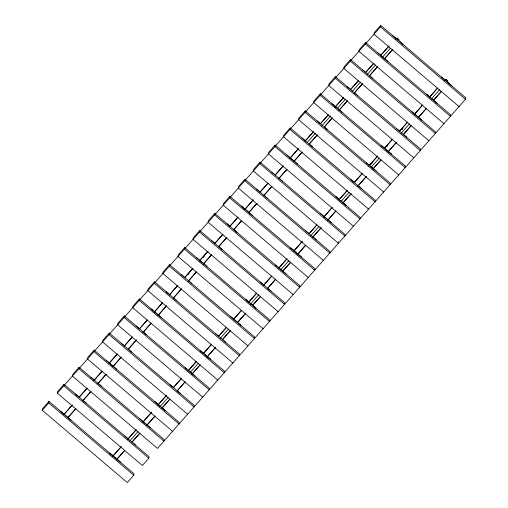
<?xml version="1.0" encoding="UTF-8"?>
<svg xmlns="http://www.w3.org/2000/svg" width="508" height="508" viewBox="0 0 508 508"><rect width="100%" height="100%" fill="white"/><g stroke="black" fill="none" stroke-linecap="round" stroke-linejoin="round"><path stroke-width="0.76" d="M447.034 81.49C446.843 80.404 448.297 81.655 447.865 81.223M42.272 410.261L42.494 408.75L48.958 401.428L133.998 473.767L133.775 475.272L127.311 482.6L42.272 410.261L48.73 402.933L48.958 401.428M57.347 393.167L57.575 391.662L64.033 384.334L149.079 456.679L148.857 458.184L142.392 465.506L57.347 393.167L380.46 26.905L380.689 25.4L465.728 97.739L465.506 99.251L157.474 448.418L72.428 376.072L72.65 374.567L79.115 367.24L164.16 439.585L163.932 441.09L78.886 368.751L79.115 367.24M64.033 384.334L63.811 385.839L148.857 458.184M67.926 417.563L60.731 411.442M79.146 397.192L75.813 394.354M83.001 400.469L86.341 403.308M94.19 350.152L93.967 351.657L179.013 423.996L179.235 422.491L94.19 350.152L87.732 357.473L87.503 358.985L172.549 431.324M94.228 380.098L90.894 377.26M98.082 383.375L101.416 386.213M109.271 333.058L109.049 334.562L194.088 406.908L194.316 405.403L109.271 333.058L102.806 340.385L102.584 341.89L187.63 414.23M113.163 366.287L105.969 360.166M124.352 315.963L124.123 317.475L209.169 389.814L209.391 388.309L124.352 315.963L117.888 323.291L117.666 324.796L202.705 397.142M124.435 345.954L121.101 343.116M128.289 349.231L131.623 352.069M139.427 298.875L139.205 300.38L224.25 372.72L224.472 371.215L139.427 298.875L132.969 306.197L132.74 307.708L217.786 380.048M116.903 459.181L120.237 462.02L109.715 453.066L113.049 455.905L120.872 447.034M139.459 328.822L136.125 325.984M143.32 332.099L146.653 334.937M128.124 438.81L124.79 435.972M154.508 281.781L154.28 283.286L239.325 355.632L239.554 354.12L154.508 281.781L148.044 289.109L147.822 290.614L232.861 362.953M131.985 442.093L135.319 444.925M158.394 315.011L151.206 308.889M143.205 421.716L139.871 418.884M169.583 264.687L169.361 266.198L254.406 338.538L254.629 337.033L169.583 264.687L163.125 272.015L162.897 273.52L247.942 345.865M169.672 294.678L166.332 291.84M173.526 297.955L176.86 300.793M158.286 404.628L154.946 401.79L165.475 410.743L162.141 407.905M184.664 247.599L184.442 249.104L269.481 321.443L269.71 319.938L184.664 247.599L178.2 254.921L177.978 256.432L263.023 328.771M184.696 277.546L181.362 274.707M173.412 387.572L170.078 384.74M199.746 230.505L199.517 232.01L284.563 304.356L284.785 302.844L199.746 230.505L193.281 237.833L193.053 239.338L278.098 311.677M177.267 390.855L180.607 393.694M203.632 263.735L196.444 257.613M188.443 370.44L185.109 367.608M214.821 213.411L214.598 214.922L299.644 287.261L299.866 285.756L214.821 213.411L208.356 220.739L208.134 222.244L293.18 294.589M214.903 243.402L211.569 240.563M218.764 246.678L222.098 249.517M203.518 353.352L200.184 350.514L210.712 359.467L207.378 356.629M229.902 196.323L229.673 197.828L314.719 270.167L314.947 268.662L229.902 196.323L223.437 203.644L223.215 205.156L308.254 277.495M229.934 226.27L226.6 223.431M233.788 229.546L237.122 232.385M218.65 336.296L215.316 333.464M244.977 179.229L244.754 180.734L329.8 253.079L330.022 251.568L244.977 179.229L238.519 186.557L238.29 188.062L323.336 260.401M222.504 339.579L225.838 342.417M248.869 212.458L256.769 203.505M233.68 319.164L230.34 316.332M260.058 162.135L259.829 163.646L344.875 235.985L345.103 234.48L260.058 162.135L253.594 169.462L253.371 170.967L338.417 243.313L338.639 241.802M263.995 195.402L267.335 198.241M248.755 302.076L256.661 293.11M275.139 145.047L274.911 146.552L359.956 218.891L360.178 217.386L275.139 145.047L268.675 152.368L268.446 153.88L353.492 226.219M275.171 174.993L271.837 172.155M279.025 178.27L282.359 181.108M263.887 285.02L260.547 282.188M290.214 127.953L289.992 129.457L375.031 201.803L375.26 200.292L290.214 127.953L283.75 135.28L283.528 136.785L368.573 209.125M267.741 288.303L271.075 291.141M294.107 161.182L286.912 155.061M278.911 267.887L275.577 265.055M305.295 110.858L305.067 112.37L390.112 184.709L390.335 183.204L305.295 110.858L298.831 118.186L298.609 119.691L383.648 192.037M282.772 271.17L286.106 274.009M305.378 140.849L302.044 138.011M309.232 144.126L312.566 146.964M293.992 250.8L290.659 247.961L301.18 256.915L297.847 254.076M320.37 93.77L320.148 95.275L405.194 167.615L405.416 166.11L320.37 93.77L313.912 101.092L313.684 102.597L398.729 174.942M320.408 123.717L317.068 120.879M324.263 126.994L327.596 129.832M335.451 76.676L335.223 78.181L420.268 150.527L420.497 149.015L335.451 76.676L328.987 84.004L328.765 85.509L413.81 157.848M312.979 237.026L316.313 239.865M339.338 109.906L332.149 103.784M324.148 216.611L320.815 213.779M350.526 59.582L350.304 61.093L435.35 133.433L435.572 131.928L350.526 59.582L344.068 66.91L343.84 68.415L428.885 140.76M350.615 89.573L347.275 86.735M354.47 92.85L357.803 95.688M339.23 199.523L335.89 196.685L346.418 205.638L343.084 202.8M365.608 42.494L365.385 43.999L450.425 116.338L450.653 114.833L365.608 42.494L359.143 49.816L358.921 51.321L443.967 123.666M365.639 72.441L362.306 69.602M369.5 75.717L372.834 78.556M354.355 182.467L351.022 179.635M358.21 185.75L361.55 188.589M369.386 165.335L366.052 162.503M395.846 38.297L392.513 35.458M396.9 37.954L398.056 39.872M399.707 41.573L398.107 39.935M384.461 148.247L381.127 145.409L391.655 154.362L388.322 151.524M399.593 131.191L396.259 128.359M403.447 134.474L406.781 137.312M414.623 114.059L411.283 111.227M429.749 97.009L426.364 94.132L436.944 103.124L433.553 100.247M444.83 79.915L446.5 81.064M445.878 79.572L446.564 81.083M448.685 83.198L447.084 81.553M397.694 39.326L398.901 39.941M446.659 80.982L446.989 81.191M380.689 25.4L374.225 32.728L374.002 34.233L459.041 106.572M64.027 414.331L71.895 405.416M79.235 397.091L87.103 388.175M93.923 380.448L101.791 371.526M109.131 363.207L116.999 354.286M124.339 345.967L132.201 337.052M139.541 328.733L146.882 320.415M154.743 311.506L162.077 303.187M169.418 294.869L177.806 285.356M184.62 277.635L192.481 268.719M199.295 260.998L207.683 251.492M214.497 243.764L222.885 234.258M229.699 226.536L238.087 217.03M244.9 209.302L253.289 199.796M267.964 183.159L260.102 192.075L256.807 189.287M275.304 174.841L283.166 165.925M289.985 158.204L298.367 148.698M305.181 140.97L313.049 132.061M320.383 123.742L328.251 114.827M335.064 107.105L343.452 97.599M350.266 89.872L358.654 80.366M365.468 72.644L373.85 63.132M380.67 55.41L389.052 45.904M64.014 414.414L72.409 404.901M79.223 397.173L87.09 388.252M93.91 380.524L102.299 371.011M109.118 363.284L117.513 353.771M124.327 346.05L132.188 337.134M139.529 328.816L147.39 319.9M154.203 312.179L162.592 302.673M169.405 294.945L177.794 285.439M184.607 277.717L192.996 268.211M199.288 261.08L208.197 250.977M214.49 243.846L222.872 234.34M229.686 226.619L238.074 217.106M244.888 209.385L253.276 199.879M260.09 192.151L267.957 183.242M275.292 174.923L283.159 166.008M289.973 158.286L298.355 148.781M305.175 141.053L313.557 131.547M320.377 123.819L328.238 114.91M335.051 107.182L343.44 97.676M350.253 89.954L358.642 80.448M365.455 72.72L373.844 63.214M380.657 55.493L389.045 45.98M187.928 274.834L188.982 273.641M203.156 257.575L204.222 256.388M395.853 39.141L397.167 38.138M307.08 142.646L315.462 133.14M321.755 126.016L330.657 115.919M337.471 108.198L345.332 99.289M352.139 91.567L360.528 82.067M367.335 74.346L375.723 64.84M382.53 57.118L390.392 48.209M67.882 417.614L75.749 408.692M83.09 400.374L90.957 391.452M97.777 383.724L106.172 374.212M112.986 366.484L120.853 357.569M128.2 349.244L136.074 340.316M142.894 332.588L151.289 323.069M158.109 315.335L166.51 305.816M173.33 298.082L181.204 289.16M196.418 271.913L188.563 280.746L191.891 283.661M203.244 264.179L211.639 254.66M218.459 246.926L226.333 238.004M233.68 229.679L241.548 220.758M264.116 195.18L271.462 186.849M278.809 178.524L286.677 169.596M294.024 161.271L301.898 152.349M309.245 144.018L317.119 135.096M324.466 126.771L332.334 117.85M339.154 110.115L347.555 100.597M354.374 92.862L362.248 83.941M369.595 75.616L377.463 66.694M384.289 58.96L392.627 49.505M67.869 417.69L75.736 408.775M83.083 400.45L90.945 391.535M97.765 383.807L106.159 374.294M112.973 366.566L121.368 357.054M128.181 349.326L136.569 339.82M142.862 332.689L151.244 323.183M158.064 315.462L166.446 305.949M173.266 298.228L181.648 288.722M188.462 280.994L196.329 272.085M203.664 263.766L211.531 254.851M218.865 246.532L226.733 237.623M233.547 229.895L241.408 220.98M248.749 212.661L257.131 203.156M263.95 195.434L271.812 186.519M278.625 178.797L287.014 169.291M293.827 161.563L302.216 152.057M309.029 144.335L317.417 134.823M324.231 127.102L332.092 118.186M338.906 110.465L347.294 100.959M354.108 93.231L362.496 83.725M369.31 76.003L377.171 67.088M384.512 58.769L392.9 49.263M127.692 439.306L136.081 429.793M142.9 422.065L151.289 412.553M158.109 404.825L166.503 395.313M173.317 387.585L181.178 378.67M188.519 370.351L196.38 361.442M203.721 353.124L211.582 344.208M218.396 336.486L226.257 327.571M233.597 319.253L241.459 310.337M263.474 285.382L271.342 276.473M278.676 268.154L286.544 259.239M293.878 250.92L302.266 241.414M309.08 233.693L316.941 224.777M324.282 216.459L332.143 207.543M338.963 199.822L347.345 190.316M354.159 182.588L362.026 173.679M369.36 165.36L377.228 156.445M384.562 148.126L392.43 139.211M399.244 131.489L407.105 122.574M414.445 114.256L422.307 105.347M429.647 97.028L437.509 88.113M112.465 456.622L121.387 446.519M127.679 439.382L136.068 429.87M142.888 422.142L151.276 412.629M158.096 404.901L166.491 395.389M173.304 387.668L181.166 378.752M187.979 371.03L196.367 361.518M203.181 353.797L211.569 344.291M218.383 336.563L226.251 327.654M233.585 319.335L241.446 310.42M248.266 302.698L256.648 293.186M263.468 285.464L271.85 275.958M278.663 268.23L287.052 258.724M293.865 251.003L302.254 241.497M316.935 224.86L309.067 233.769L305.784 230.911M323.748 217.132L332.137 207.626M338.95 199.904L347.332 190.392M354.152 182.67L362.014 173.755M368.827 166.033L377.736 155.931M384.55 148.209L392.417 139.294M399.231 131.572L407.619 122.066M414.433 114.338L422.821 104.832M429.635 97.111L437.496 88.195M371.323 164.084L372.37 162.897M386.55 146.825L387.61 145.637M445.891 79.572L444.83 80.759L446.056 79.68M446.126 79.775L446.576 80.118M129.8 440.893L138.011 431.59M159.963 406.705L168.167 397.402M190.119 372.523L198.323 363.22M220.275 338.334L228.479 329.038M250.431 304.152L258.636 294.85M280.587 269.97L288.798 260.668M310.75 235.782L318.954 226.485M340.906 201.6L349.11 192.297M371.062 167.418L379.266 158.115M401.218 133.229L409.423 123.933M431.375 99.047L439.585 89.745M116.859 459.232L124.727 450.31M132.594 441.395L139.935 433.07M147.282 424.751L154.623 416.427M161.963 408.102L169.831 399.186M177.178 390.862L185.052 381.933M192.392 373.609L199.739 365.277M207.613 356.356L215.487 347.434M222.307 339.7L230.702 330.187M237.528 322.453L245.396 313.531M252.743 305.2L260.617 296.278M267.437 288.544L275.831 279.025M282.658 271.297L290.525 262.376M297.872 254.044L305.746 245.123M312.566 237.388L320.961 227.87M327.787 220.142L335.655 211.214M343.002 202.889L350.876 193.967M357.695 186.233L366.097 176.714M372.916 168.98L380.79 160.058M388.131 151.733L396.532 142.215M403.352 134.48L411.226 125.559M418.573 117.234L426.441 108.306M433.788 99.981L441.604 91.116M116.846 459.308L124.714 450.393M132.061 442.068L139.922 433.153M146.742 425.425L155.137 415.912M161.95 408.184L169.818 399.263M177.159 390.944L185.026 382.035M191.84 374.307L200.222 364.801M207.042 357.073L215.424 347.567M222.244 339.846L230.626 330.34M237.439 322.612L245.828 313.106M260.509 296.469L252.622 305.276L255.949 308.191L245.421 299.237L248.768 301.993M267.322 288.747L275.711 279.235M282.524 271.513L290.913 262.007M297.726 254.279L305.587 245.37M312.928 237.052L321.31 227.546M327.603 220.415L335.991 210.909M342.805 203.181L351.193 193.675M358.007 185.953L366.395 176.441M373.209 168.719L381.07 159.804M388.41 151.486L396.272 142.577M403.085 134.849L411.474 125.343M418.287 117.621L426.676 108.115M433.489 100.387L441.35 91.478M395.872 38.176L397.523 39.446M441.496 77.083L444.843 79.839M377.387 52.508L387.96 61.506M241.675 206.337L248.876 212.414M397.777 38.646L398.977 39.707M446.754 80.264L447.624 81.007M380.46 26.905L465.506 99.251M414.63 114.021L421.811 120.18M369.392 165.297L376.574 171.456M324.155 216.573L331.343 222.733M278.917 267.849L282.778 271.132M233.68 319.126L240.868 325.285M188.449 370.402L195.631 376.561M143.212 421.678L150.393 427.838M48.73 402.933L133.775 475.272M448.697 83.115L452.018 86.036M399.72 41.497L403.041 44.412M339.35 109.823L342.678 112.738M294.119 161.1L297.44 164.014M248.882 212.376L252.203 215.29M203.644 263.652L206.966 266.567M158.407 314.928L161.734 317.843M113.17 366.205L116.497 369.125M67.939 417.481L71.26 420.402M402.838 128.378L401.777 129.565L402.844 128.378"/></g></svg>
